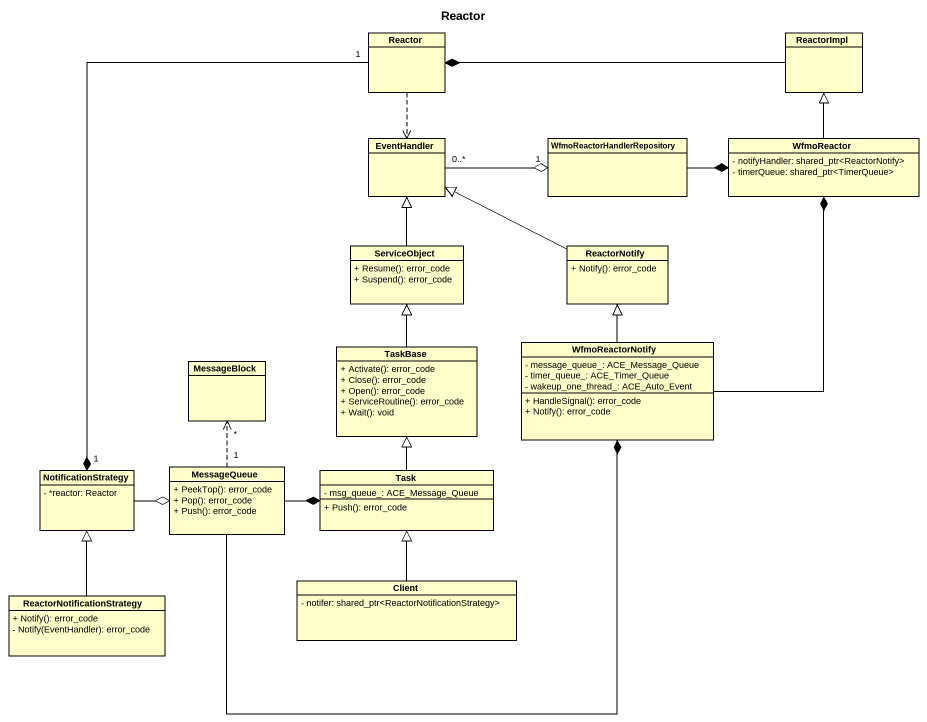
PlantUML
@startuml
title Reactor
hide circle
hide empty members
skinparam classAttributeIconSize 0
class Reactor
class ReactorImpl
class EventHandler
class WfmoReactorHandlerRepository
class WfmoReactor {
  - notifyHandler: shared_ptr<ReactorNotify>
  - timerQueue: shared_ptr<TimerQueue>
}
class ServiceObject {
  + Resume(): error_code
  + Suspend(): error_code
}
class ReactorNotify {
  + Notify(): error_code
}
class MessageBlock
class TaskBase {
  + Activate(): error_code
  + Close(): error_code
  + Open(): error_code
  + ServiceRoutine(): error_code
  + Wait(): void
}
class WfmoReactorNotify {
  - message_queue_: ACE_Message_Queue
  - timer_queue_: ACE_Timer_Queue
  - wakeup_one_thread_: ACE_Auto_Event
  + HandleSignal(): error_code
  + Notify(): error_code
}
class NotificationStrategy {
  - *reactor: Reactor
}
class MessageQueue {
  + PeekTop(): error_code
  + Pop(): error_code
  + Push(): error_code
}
class Task {
  - msg_queue_: ACE_Message_Queue
  + Push(): error_code
}
class ReactorNotificationStrategy {
  + Notify(): error_code
  - Notify(EventHandler): error_code
}
class Client {
  - notifer: shared_ptr<ReactorNotificationStrategy>
}
Reactor ..> EventHandler
Reactor "1" --* "1" NotificationStrategy
ReactorImpl -left-* Reactor
EventHandler "0..*" -right-o "1" WfmoReactorHandlerRepository
WfmoReactorHandlerRepository -right-* WfmoReactor
WfmoReactor -up-|> ReactorImpl
ServiceObject -up-|> EventHandler
ReactorNotify -left-|> EventHandler
TaskBase -up-|> ServiceObject
WfmoReactorNotify -up-* WfmoReactor
WfmoReactorNotify -up-|> ReactorNotify
NotificationStrategy -right-o MessageQueue
MessageQueue "1" .up.> "*" MessageBlock
MessageQueue -right-* WfmoReactorNotify
MessageQueue -right-* Task
Task -up-|> TaskBase
ReactorNotificationStrategy -up-|> NotificationStrategy
Client -up-|> Task
@enduml
